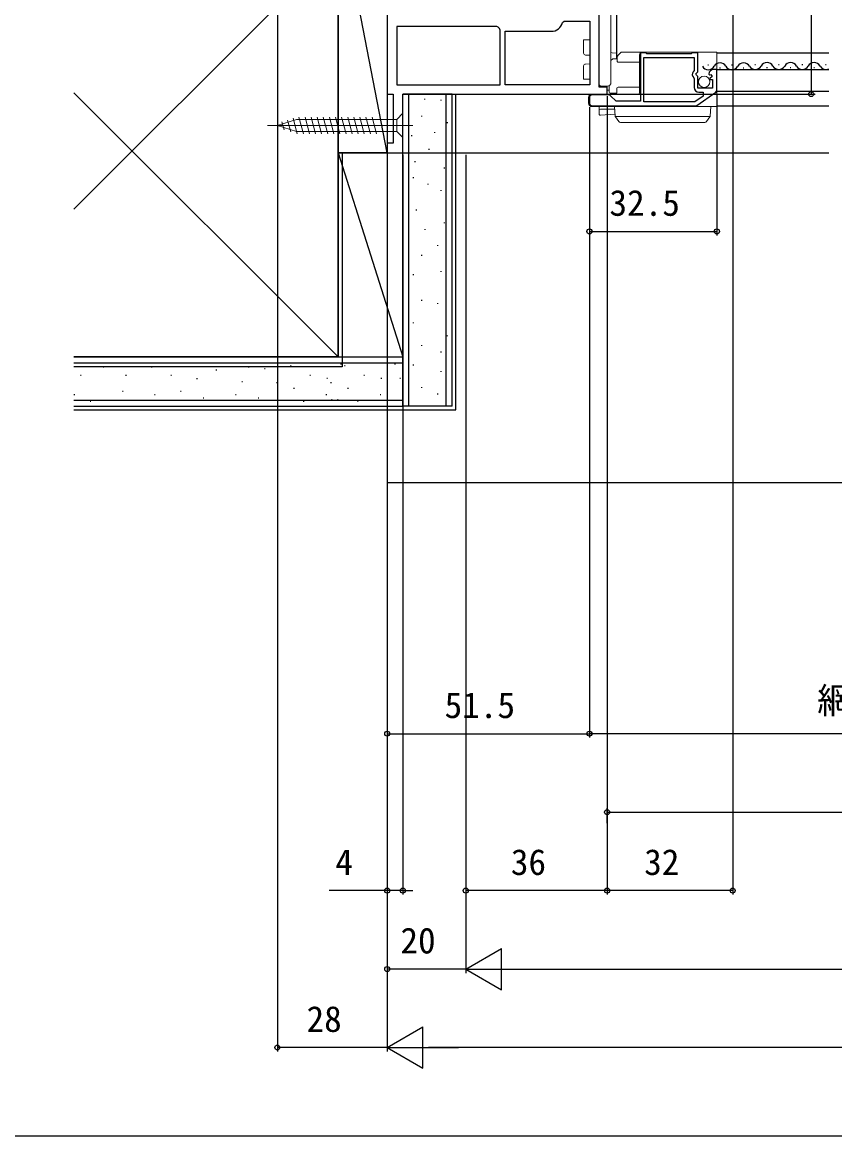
# Model space of a CAD drawing. Units: millimetres, scale not verified. Extents: x -525 to 525, y -783 to 779.
# Drawn here: x -32.7 to 174.2, y -782.7 to -498.9 of the extents above; entities that cross this region are included whole.
import ezdxf
from ezdxf.enums import TextEntityAlignment as Align

# ---------------------------------------------------------------- set-up
doc = ezdxf.new("R2010")
doc.units = ezdxf.units.MM
doc.header["$LTSCALE"] = 4
for name, color, linetype in [('0-3_YKK_11', 7, 'Continuous'), ('0-4_YKK_12', 2, 'Continuous'), ('0-7_YKK_D', 6, 'Continuous'), ('0-8_YKK_ZWAK', 7, 'Continuous'), ('0-9_YSS_K', 3, 'Continuous'), ('0-A_YSS_KE', 3, 'Continuous')]:
    doc.layers.add(name, color=color, linetype=linetype)
doc.layers.add('0-5_YKK_13', color=4, linetype='Continuous', lineweight=18)
doc.styles.add('ＭＳ ゴシック', font='')
doc.styles.get('ＭＳ ゴシック').set_extended_font_data('MS Gothic')

msp = doc.modelspace()

# ---------------------------------------------------------------- linework, layer by layer
at = {"layer": '0-3_YKK_11'}
for p, q in [((111.741, -518.115), (111.741, -519.515)), ((116.651, -517.415), (112.441, -517.415)), ((139.121, -520.089), (143.941, -516.724)), ((112.441, -520.215), (138.721, -520.215))]:
    msp.add_line(p, q, dxfattribs=at)
for points in [[(60.241, -403.215), (60.241, -463.815), (32.241, -463.815), (32.241, -467.215), (34.141, -467.215), (34.641, -466.715), (35.141, -466.215), (60.241, -466.215), (60.241, -517.215), (61.741, -517.215), (61.741, -529.715), (60.241, -529.715), (60.241, -532.215), (64.241, -532.215), (64.241, -517.215), (116.241, -517.215), (116.241, -515.415), (114.241, -515.415), (114.241, -490.715), (110.941, -490.715)], [(104.859, -498.997), (105.345, -498.615), (111.841, -498.615), (111.841, -514.815)], [(88.53, -500.192), (88.148, -500.015), (62.641, -500.015), (62.641, -514.815)], [(62.641, -514.815), (89.041, -514.815), (89.041, -500.907), (88.864, -500.526)], [(111.841, -514.815), (90.241, -514.815), (90.241, -501.215), (102.041, -501.215)], [(142.142, -512.097), (142.393, -512.308), (142.711, -512.223), (142.982, -512.691), (142.405, -513.268), (142.507, -513.515), (143.141, -513.515), (143.141, -515.715), (139.341, -515.715), (139.341, -512.715), (139.041, -512.415), (138.888, -512.087), (139.341, -511.546), (139.341, -506.715), (138.014, -506.715), (137.841, -506.815), (137.668, -506.915), (126.414, -506.915), (126.241, -506.815), (126.068, -506.715), (124.741, -506.715), (124.741, -519.015), (118.541, -519.015), (117.146, -517.62)], [(138.626, -519.215), (125.641, -519.215), (125.641, -507.915), (138.441, -507.915), (138.441, -511.219), (138.198, -511.508)], [(138.334, -513.058), (138.441, -513.288), (138.441, -515.515)], [(144.241, -516.15), (144.241, -510.915), (143.436, -510.915)], [(139.641, -516.715), (140.741, -516.715), (140.741, -517.739), (138.626, -519.215)]]:
    msp.add_lwpolyline(points, dxfattribs=at)
for centre, radius, start, end in [((102.041, -498.315), 2.9, 270.00001, 346.39104), ((90.741, -498.315), 2.9, 220.32022, 229.67978), ((139.041, -512.215), 1.1, 139.99999, 229.99481), ((143.436, -512.215), 1.3, 89.99998, 174.7841), ((139.641, -515.515), 1.2, 180.00001, 269.99999), ((143.541, -516.15), 0.7, 304.91937, 359.99998), ((112.441, -518.115), 0.7, 90.00001, 179.99999), ((116.651, -518.115), 0.7, 45.00004, 90.00003), ((112.441, -519.515), 0.7, 180.00001, 269.99999), ((138.721, -519.515), 0.7, 269.99992, 304.91935)]:
    msp.add_arc(centre, radius, start, end, dxfattribs=at)
at = {"layer": '0-4_YKK_12'}
for p, q in [((118.741, -508.215), (118.741, -492.715)), ((144.241, -506.715), (172.741, -506.715)), ((141.92, -509.746), (142.12, -509.746)), ((144.92, -510.506), (145.12, -510.506)), ((147.92, -509.746), (148.12, -509.746)), ((150.92, -510.506), (151.12, -510.506)), ((153.891, -509.697), (154.091, -509.697)), ((156.891, -510.457), (157.091, -510.457)), ((159.891, -509.697), (160.091, -509.697)), ((162.891, -510.457), (163.091, -510.457)), ((165.891, -509.697), (166.091, -509.697)), ((168.891, -510.457), (169.091, -510.457)), ((171.891, -509.697), (172.091, -509.697)), ((144.241, -510.915), (172.741, -510.915)), ((172.741, -516.515), (144.241, -516.515)), ((144.241, -520.215), (172.741, -520.215)), ((63.741, -532.215), (172.741, -532.215))]:
    msp.add_line(p, q, dxfattribs=at)
for centre, start, end in [((142.02, -509.288), 209.20254, 330.79746), ((145.02, -510.965), 29.20254, 150.79746), ((148.02, -509.288), 209.20254, 330.79746), ((151.02, -510.965), 29.20254, 150.79746), ((153.991, -509.238), 209.20254, 330.79746), ((156.991, -510.915), 29.20254, 150.79746), ((159.991, -509.238), 209.20254, 330.79746), ((162.991, -510.915), 29.20254, 150.79746), ((165.991, -509.238), 209.20254, 330.79746), ((168.991, -510.915), 29.20254, 150.79746), ((171.991, -509.238), 209.20254, 295.8598)]:
    msp.add_arc(centre, 1.718, start, end, dxfattribs=at)
at = {"layer": '0-5_YKK_13'}
for p, q in [((117.241, -514.215), (117.241, -493.715)), ((110.241, -504.415), (110.241, -506.785)), ((111.841, -507.294), (110.736, -507.285)), ((118.741, -506.759), (117.536, -506.738)), ((118.814, -508.813), (118.823, -507.81)), ((119.028, -507.321), (119.346, -507.003)), ((119.346, -507.003), (119.629, -506.72)), ((120.124, -506.515), (125.241, -506.515)), ((124.541, -507.215), (124.541, -515.715)), ((140.145, -506.515), (125.241, -506.515)), ((141.135, -506.515), (140.145, -506.515)), ((141.135, -506.515), (144.241, -506.515)), ((144.241, -506.515), (144.241, -507.215)), ((144.241, -510.915), (144.241, -507.215)), ((110.241, -510.046), (110.241, -512.415)), ((111.841, -509.536), (110.736, -509.546)), ((117.241, -508.644), (117.657, -508.287)), ((117.852, -508.215), (118.819, -508.215)), ((124.541, -509.115), (119.114, -509.115)), ((110.241, -512.415), (110.241, -513.415)), ((110.241, -513.415), (111.841, -513.415)), ((144.241, -515.715), (144.241, -510.915)), ((114.736, -515.202), (116.241, -515.215)), ((116.241, -515.215), (116.241, -515.639)), ((116.241, -515.639), (116.241, -515.915)), ((116.241, -515.915), (116.241, -516.215)), ((116.758, -516.718), (116.744, -515.079)), ((118.743, -516.918), (118.754, -515.713)), ((119.054, -515.415), (124.541, -515.415)), ((124.541, -515.715), (124.541, -516.915)), ((144.241, -516.815), (144.241, -515.715)), ((111.541, -518.115), (111.541, -519.515)), ((124.241, -517.215), (112.441, -517.215)), ((116.241, -517.215), (116.241, -516.515)), ((118.726, -517.015), (117.058, -517.015)), ((144.241, -520.255), (144.241, -516.815)), ((64.241, -522.115), (62.691, -523.665)), ((112.441, -520.415), (138.76, -520.415)), ((114.241, -520.415), (114.241, -520.715)), ((114.241, -521.315), (114.241, -520.715)), ((114.241, -521.315), (114.241, -522.264)), ((118.177, -521.015), (114.541, -521.015)), ((138.76, -520.415), (144.241, -520.415)), ((144.241, -520.415), (144.241, -520.255)), ((32.241, -525.215), (37.157, -523.665)), ((33.937, -526.327), (33.388, -524.277)), ((35.633, -526.861), (34.82, -523.825)), ((37.308, -527.315), (36.252, -523.374)), ((62.691, -523.665), (37.157, -523.665)), ((38.861, -527.315), (37.735, -523.115)), ((40.414, -527.315), (39.288, -523.115)), ((41.966, -527.315), (40.841, -523.115)), ((43.519, -527.315), (42.394, -523.115)), ((45.072, -527.315), (43.947, -523.115)), ((46.625, -527.315), (45.5, -523.115)), ((48.178, -527.315), (47.053, -523.115)), ((49.731, -527.315), (48.606, -523.115)), ((51.284, -527.315), (50.159, -523.115)), ((52.837, -527.315), (51.711, -523.115)), ((54.39, -527.315), (53.264, -523.115)), ((55.943, -527.315), (54.817, -523.115)), ((57.496, -527.315), (56.37, -523.115)), ((114.559, -522.563), (118.258, -522.337)), ((118.307, -522.918), (142.474, -522.918)), ((118.357, -523.005), (118.346, -522.989)), ((119.236, -524.21), (118.357, -523.005)), ((141.142, -524.415), (140.738, -524.415)), ((142.424, -523.005), (141.546, -524.21)), ((142.436, -522.989), (142.424, -523.005)), ((66.741, -525.215), (29.741, -525.215)), ((32.241, -525.215), (37.157, -526.765)), ((32.241, -525.215), (37.157, -526.765)), ((62.691, -526.765), (37.157, -526.765))]:
    msp.add_line(p, q, dxfattribs=at)
for points in [[(114.241, -493.728), (114.241, -514.202), (114.241, -514.702)], [(111.841, -503.415), (110.241, -503.415), (110.241, -504.415)], [(116.754, -516.211), (116.241, -516.215), (116.241, -516.515)], [(64.241, -522.115), (64.241, -528.315), (62.691, -526.765), (62.691, -523.665)], [(118.288, -522.83), (118.141, -520.415), (119.139, -520.415), (141.643, -520.415), (142.641, -520.415), (142.493, -522.83)], [(140.738, -524.415), (120.044, -524.415), (119.64, -524.415)]]:
    msp.add_lwpolyline(points, dxfattribs=at)
msp.add_circle((140.991, -514.067), 1.45, dxfattribs=at)
for centre, radius, start, end in [((110.741, -506.785), 0.5, 180, 269.5), ((117.541, -506.438), 0.3, 180, 269), ((119.523, -507.816), 0.7, 135, 179.5), ((120.124, -507.215), 0.7, 90, 135), ((125.241, -507.215), 0.7, 90, 180), ((110.741, -510.046), 0.5, 90.5, 180), ((117.852, -508.515), 0.3, 90, 130.60129), ((119.114, -508.815), 0.3, 179.5, 270), ((114.741, -514.702), 0.5, 180, 269.5), ((116.241, -514.215), 1, 270, 0), ((119.054, -515.715), 0.3, 90, 179.5), ((119.054, -515.715), 0.3, 90, 179.5), ((112.441, -518.115), 0.9, 90, 180), ((117.058, -516.715), 0.3, 180.5, 270), ((118.443, -516.915), 0.3, 270, 359.5), ((124.241, -516.915), 0.3, 270, 0), ((112.441, -519.515), 0.9, 180, 270), ((114.541, -521.315), 0.3, 90, 180), ((114.541, -522.264), 0.3, 180, 273.5), ((118.588, -522.812), 0.3, 183.5, 216.09486), ((119.64, -523.915), 0.5, 216.09486, 270), ((141.142, -523.915), 0.5, 270, 323.90514), ((142.194, -522.812), 0.3, 323.90514, 356.5)]:
    msp.add_arc(centre, radius, start, end, dxfattribs=at)
at = {"layer": '0-7_YKK_D'}
for p, q in [((168.241, -402.215), (168.241, -517.215)), ((32.241, -467.715), (32.241, -761.225)), ((148.241, -486.715), (148.241, -721.225)), ((60.241, -517.715), (60.241, -761.225)), ((116.241, -517.715), (116.241, -721.225)), ((116.241, -517.765), (116.241, -721.225)), ((116.741, -517.215), (169.241, -517.215)), ((144.241, -517.15), (144.241, -553.215)), ((111.741, -520.515), (111.741, -681.225)), ((111.741, -520.515), (111.741, -553.215)), ((111.741, -520.515), (111.741, -681.225)), ((60.241, -532.715), (60.241, -721.225)), ((60.241, -532.715), (60.241, -681.225)), ((64.238, -532.715), (64.238, -721.225)), ((80.241, -532.715), (80.241, -741.225)), ((80.241, -532.715), (80.241, -741.225)), ((80.241, -532.715), (80.241, -721.225)), ((60.241, -536.215), (60.241, -741.225)), ((60.241, -536.215), (60.241, -761.225)), ((111.741, -552.215), (144.241, -552.215)), ((60.241, -680.225), (111.741, -680.225)), ((348.741, -680.225), (111.741, -680.225)), ((116.241, -703.036), (116.241, -699.225)), ((116.241, -700.225), (344.241, -700.225)), ((60.241, -720.225), (45.465, -720.225)), ((64.238, -720.225), (60.241, -720.225)), ((64.238, -720.225), (66.788, -720.225)), ((116.241, -720.225), (80.241, -720.225)), ((148.241, -720.225), (116.241, -720.225)), ((80.241, -740.225), (89.334, -734.975)), ((89.334, -745.475), (89.334, -734.975)), ((80.241, -740.225), (60.241, -740.225)), ((80.241, -740.225), (89.334, -745.475)), ((80.241, -740.225), (98.427, -740.225)), ((90.741, -740.225), (369.741, -740.225)), ((60.241, -760.225), (69.334, -754.975)), ((69.334, -765.475), (69.334, -754.975)), ((60.241, -760.225), (32.241, -760.225)), ((60.241, -760.225), (69.334, -765.475)), ((60.241, -760.225), (78.427, -760.225)), ((389.741, -760.225), (70.741, -760.225))]:
    msp.add_line(p, q, dxfattribs=at)
for centre in [(168.241, -517.215), (111.741, -552.215), (144.241, -552.215), (60.241, -680.225), (111.741, -680.225), (111.741, -680.225), (116.241, -700.225), (60.241, -720.225), (64.238, -720.225), (80.241, -720.225), (116.241, -720.225), (116.241, -720.225), (148.241, -720.225), (60.241, -740.225), (32.241, -760.225)]:
    msp.add_circle(centre, 0.637, dxfattribs=at)
at = {"layer": '0-8_YKK_ZWAK'}
msp.add_lwpolyline([(-525, -782.7), (525, -782.7), (525, 747.3)], dxfattribs=at)
at = {"layer": '0-9_YSS_K'}
for p, q in [((60.241, -532.215), (47.74, -467.215)), ((47.738, -479.215), (-19.612, -546.564)), ((47.738, -584.215), (-19.612, -516.866)), ((65.738, -596.715), (65.738, -517.215)), ((69.686, -518.407), (69.686, -518.607)), ((73.897, -518.634), (73.897, -518.834)), ((75.238, -596.715), (75.238, -517.215)), ((77.738, -597.715), (77.738, -517.215)), ((68.952, -522.755), (68.952, -522.955)), ((75.545, -524.403), (75.545, -524.603)), ((66.458, -527.697), (66.458, -527.897)), ((72.249, -526.876), (72.249, -527.076)), ((47.738, -532.215), (64.238, -532.215)), ((47.738, -584.215), (47.738, -532.215)), ((47.738, -532.215), (64.238, -584.215)), ((64.238, -584.215), (64.238, -531.766)), ((70.855, -531.205), (70.855, -531.405)), ((75.143, -531.015), (75.143, -531.215)), ((67.237, -534.323), (67.237, -534.523)), ((74.721, -535.941), (74.721, -536.141)), ((66.804, -538.414), (66.804, -538.614)), ((70.6, -540.062), (70.6, -540.262)), ((73.897, -541.711), (73.897, -541.911)), ((67.628, -546.656), (67.628, -546.856)), ((74.721, -549.952), (74.721, -550.152)), ((69.776, -551.6), (69.776, -551.801)), ((73.073, -555.721), (73.073, -555.921)), ((68.952, -558.194), (68.952, -558.394)), ((66.804, -563.139), (66.804, -563.339)), ((73.897, -562.315), (73.897, -562.515)), ((68.952, -569.663), (68.952, -569.863)), ((73.073, -570.488), (73.073, -570.688)), ((66.804, -575.432), (66.804, -575.632)), ((75.545, -578.729), (75.545, -578.929)), ((68.952, -581.202), (68.952, -581.402)), ((47.738, -584.215), (64.238, -584.215)), ((73.897, -582.85), (73.897, -583.05)), ((-19.612, -585.715), (64.238, -585.715)), ((-11.979, -586.781), (-12.179, -586.781)), ((0.315, -586.781), (0.115, -586.781)), ((25.039, -586.781), (24.839, -586.781)), ((29.13, -587.214), (28.93, -587.214)), ((35.757, -586.435), (35.557, -586.435)), ((48.554, -586.045), (48.354, -586.045)), ((49.53, -586.435), (49.33, -586.435)), ((62.327, -586.045), (62.127, -586.045)), ((66.804, -586.147), (66.804, -586.347)), ((-17.748, -588.929), (-17.948, -588.929)), ((-6.21, -588.929), (-6.41, -588.929)), ((5.259, -588.929), (5.059, -588.929)), ((11.853, -589.753), (11.653, -589.753)), ((16.798, -587.605), (16.598, -587.605)), ((40.698, -588.929), (40.498, -588.929)), ((45.046, -589.663), (44.846, -589.663)), ((54.471, -588.929), (54.271, -588.929)), ((58.819, -589.663), (58.619, -589.663)), ((63.622, -589.663), (63.422, -589.663)), ((73.897, -587.795), (73.897, -587.995)), ((-7.034, -593.05), (-7.234, -593.05)), ((7.732, -593.05), (7.532, -593.05)), ((23.391, -590.578), (23.191, -590.578)), ((32.249, -590.832), (32.049, -590.832)), ((36.578, -592.226), (36.378, -592.226)), ((46.022, -590.832), (45.822, -590.832)), ((50.35, -592.226), (50.15, -592.226)), ((68.952, -591.916), (68.952, -592.116)), ((-19.612, -595.215), (64.238, -595.215)), ((-19.397, -593.874), (-19.597, -593.874)), ((-15.276, -595.522), (-15.476, -595.522)), ((1.139, -593.874), (0.939, -593.874)), ((13.501, -594.698), (13.301, -594.698)), ((21.743, -593.874), (21.543, -593.874)), ((27.512, -594.698), (27.312, -594.698)), ((32.438, -595.12), (32.238, -595.12)), ((39.05, -595.522), (38.85, -595.522)), ((44.819, -593.874), (44.619, -593.874)), ((46.211, -595.12), (46.011, -595.12)), ((47.775, -595.12), (47.575, -595.12)), ((52.823, -595.522), (52.623, -595.522)), ((58.592, -593.874), (58.392, -593.874)), ((73.073, -593.564), (73.073, -593.764)), ((-19.612, -597.715), (77.738, -597.715)), ((60.238, -596.715), (60.238, -616.215)), ((60.238, -616.215), (200.702, -616.215))]:
    msp.add_line(p, q, dxfattribs=at)
msp.add_lwpolyline([(47.74, -532.215), (47.74, -467.215), (60.24, -467.215), (60.241, -532.215)], close=True, dxfattribs=at)
at = {"layer": '0-A_YSS_KE'}
for p, q in [((64.238, -596.715), (64.238, -517.215)), ((76.738, -517.215), (64.238, -517.215)), ((76.738, -596.715), (76.738, -517.215)), ((48.738, -532.215), (48.738, -586.715)), ((-19.612, -584.215), (64.238, -584.215)), ((64.238, -596.715), (64.238, -584.215)), ((48.738, -586.715), (-19.612, -586.715)), ((-19.612, -596.715), (64.238, -596.715)), ((76.738, -596.715), (64.238, -596.715))]:
    msp.add_line(p, q, dxfattribs=at)
msp.add_lwpolyline([(-19.612, -479.215), (47.738, -479.215), (47.738, -584.215), (-19.612, -584.215)], dxfattribs=at)

# ---------------------------------------------------------------- texts
at = {"layer": '0-7_YKK_D', "style": 'ＭＳ ゴシック'}
for s, p in [('32.5', (116.843, -550.215)), ('網戸出来幅＝W－103', (169.772, -677.049)), ('51.5', (74.843, -678.225)), ('4', (47.004, -718.225)), ('36', (91.721, -718.225)), ('32', (125.695, -718.225)), ('20', (63.593, -738.225)), ('28', (39.67, -758.225))]:
    msp.add_text(s, height=6.598, dxfattribs=at).set_placement(p, align=Align.BOTTOM_LEFT)

doc.saveas('drawing.dxf')
